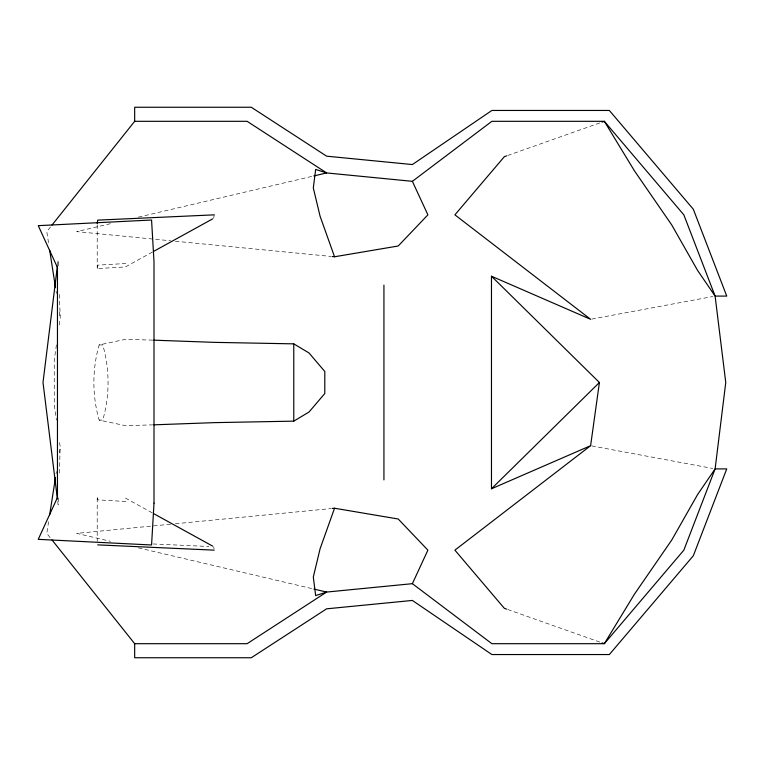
<?xml version="1.0" encoding="UTF-8"?>
<svg xmlns="http://www.w3.org/2000/svg" width="765" height="765" viewBox="0 0 765 765"><rect width="100%" height="100%" fill="white"/><g stroke="black" fill="none" stroke-linecap="round" stroke-linejoin="round"><path stroke-width="0.57" stroke-dasharray="3.83 2.87" d="M58.408 497.872L58.15 504.957L57.566 500.253M59.297 473.066L60.234 447.076L59.24 440.047M57.566 264.747L58.15 260.043L58.408 267.128M152.398 252.068L125.374 266.947L97.212 268.591L97.691 265.149L125.843 263.504M213.712 218.293L214.181 214.85M56.419 344.862L54.258 360.086L54.258 404.915L56.419 420.138M59.24 324.953L60.234 317.924L59.297 291.934M48.597 521.72L46.78 533.387L50.509 538.053M56.055 473.898L56.419 471.565M59.326 452.909L60.234 447.076M152.665 340.129L125.527 339.325L99.182 344.919C92.116 369.026 92.116 395.974 99.182 420.081L125.527 425.675L152.665 424.871M50.509 226.947L46.78 231.613L48.597 243.28M507.711 155.496L600.965 122.505M110.437 223.705L76.73 231.613L170.585 240.774M138.331 217.155L312.675 176.218M591.785 319.091L712.77 296.533M170.585 524.226L76.73 533.387L110.437 541.295M175.338 523.767L330.977 508.582M99.182 344.919L102.74 344.919C109.816 369.026 109.816 395.974 102.74 420.081L99.182 420.081M153.086 543.963L208.96 546.487M125.843 501.496L97.691 499.851L97.212 496.409L97.212 541.429M175.338 241.233L330.977 256.418M591.785 445.909L712.77 468.467M138.331 547.845L312.675 588.782M507.711 609.504L600.965 642.495M125.374 498.053L152.398 512.933M56.055 291.102L56.419 293.435M59.326 312.091L60.234 317.924M213.712 546.707L214.028 549.002M97.212 224.757L97.212 268.591"/><path stroke-width="1.15" d="M57.423 265.933L43.003 382.5L57.423 499.067M97.212 223.571L97.691 220.129L214.181 214.85M590.609 445.689L599.406 382.5L491.474 276.222L491.474 488.778L590.609 445.689L454.898 550.15L504.345 608.318L506.593 609.112M49.687 514.721L55.51 477.398M412.373 583.676L427.893 550.15L398.211 519.005L334.544 508.237L320.086 548.763L313.315 577.059L315.658 595.581L326.626 592.062L412.373 583.676L491.885 643.69L604.331 643.69L683.843 550.15L715.112 468.907L725.756 382.5L715.112 296.093L683.843 214.85L604.331 121.31L491.885 121.31L412.373 181.324L326.626 172.938L315.658 169.419L313.315 187.941L320.086 216.237L334.544 256.763L398.211 245.995L427.893 214.85L412.373 181.324M51.991 225.073L134.669 121.31L134.669 107.253L251.283 107.253L326.626 156.175L412.373 164.561L491.885 110.456L609.351 110.456L693.31 209.228L726.75 296.093L715.112 296.093L697.604 270.456L671.756 224.987L634.453 170.834L604.331 121.31L602.084 122.104M491.474 488.778L599.406 382.5M153.841 424.833L214.181 422.643L293.77 421.142L309.031 412.019L324.8 393.506L324.8 371.494L309.031 352.981L293.77 343.858L214.181 342.357L153.841 340.167M153.43 251.494L212.67 218.867M506.593 155.888L504.345 156.682L454.898 214.85L590.609 319.311L491.474 276.222M313.841 175.94L326.626 172.938L247.114 121.31L134.669 121.31M332.163 508.467L334.544 508.237M51.991 539.927L134.669 643.69L247.114 643.69L326.626 592.062L313.841 589.06M97.691 544.871L214.181 550.15M332.163 256.533L334.544 256.763M602.084 642.896L604.331 643.69L634.453 594.166L671.756 540.014L697.604 494.544L715.112 468.907L726.75 468.907L693.31 555.773L609.351 654.544L491.885 654.544L412.373 600.439L326.626 608.825L251.283 657.747L134.669 657.747L134.669 643.69M153.43 513.506L212.67 546.134M49.687 250.279L55.51 287.602M383.934 285.116L383.934 479.885M293.77 343.858L293.77 421.142M154.004 503.14L151.566 544.986L38.25 539.344L57.461 497.508L57.461 267.492L38.25 225.656L151.566 220.014L154.004 261.859L154.004 503.14"/></g></svg>
